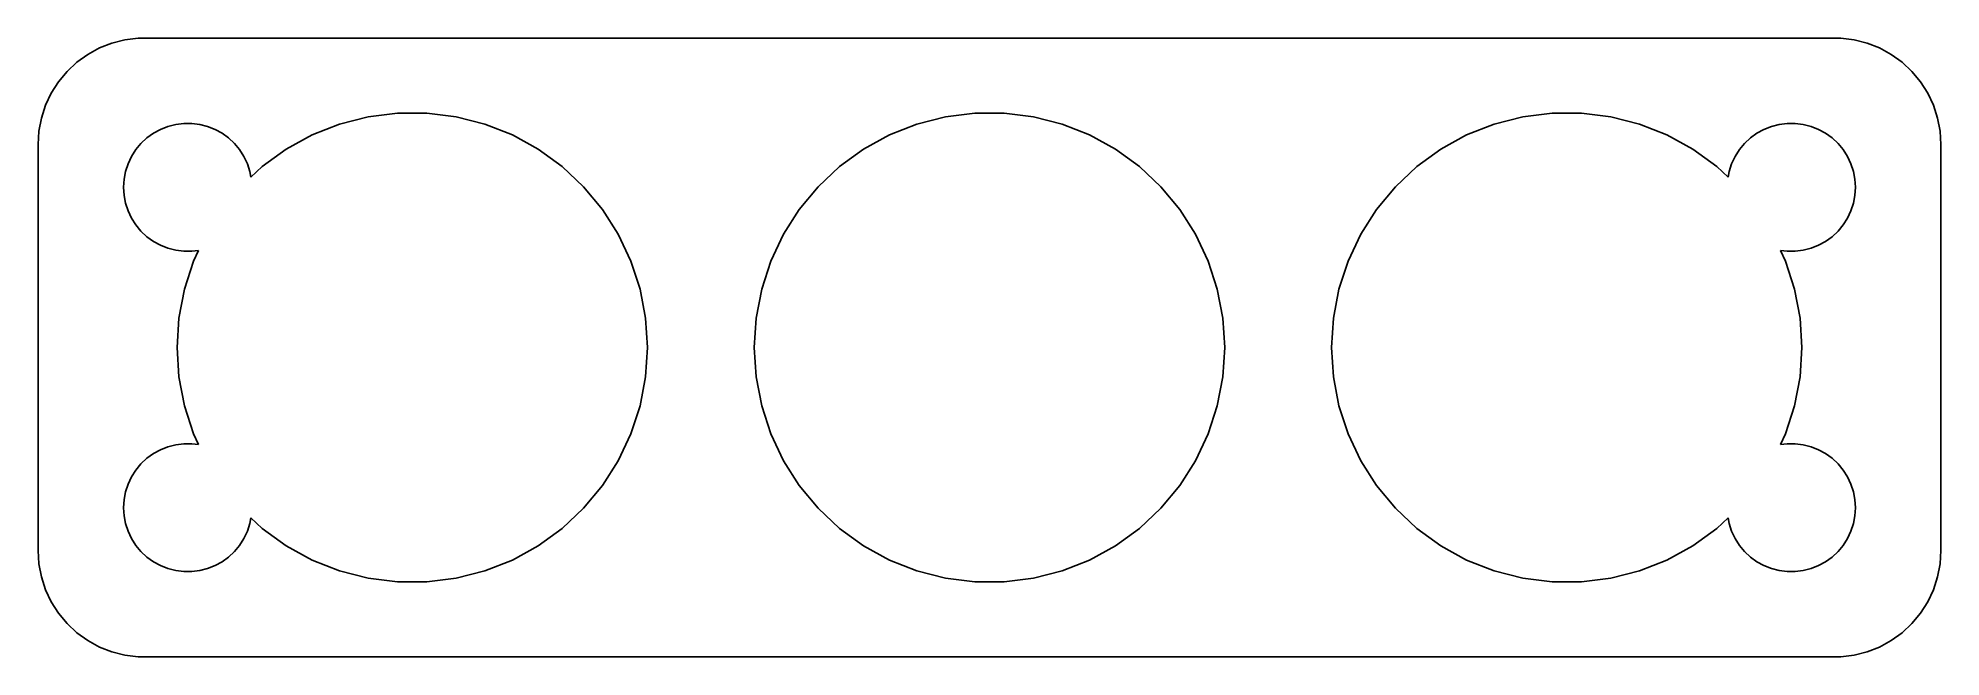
# Model space of a CAD drawing. Header units: metres. Extents: x -44.5 to 44.5, y -14.5 to 14.5.
import ezdxf

# ---------------------------------------------------------------- set-up
doc = ezdxf.new("R2010")
doc.units = ezdxf.units.M

msp = doc.modelspace()

# ---------------------------------------------------------------- linework, layer by layer
for p, q in [((-41.0451, 14.2553), (-41.6289, 14.0241)), ((-40.4369, 14.4114), (-41.0451, 14.2553)), ((-39.8139, 14.4901), (-40.4369, 14.4114)), ((39.8139, 14.4901), (-39.8139, 14.4901)), ((40.4369, 14.4114), (39.8139, 14.4901)), ((41.0451, 14.2553), (40.4369, 14.4114)), ((41.6289, 14.0241), (41.0451, 14.2553)), ((-42.6871, 13.3526), (-43.1448, 12.9227)), ((-42.1791, 13.7216), (-42.6871, 13.3526)), ((-41.6289, 14.0241), (-42.1791, 13.7216)), ((42.1791, 13.7216), (41.6289, 14.0241)), ((42.6871, 13.3526), (42.1791, 13.7216)), ((43.1448, 12.9227), (42.6871, 13.3526)), ((-43.1448, 12.9227), (-43.5451, 12.4389)), ((43.5451, 12.4389), (43.1448, 12.9227)), ((-43.8815, 11.9088), (-44.1489, 11.3406)), ((-43.5451, 12.4389), (-43.8815, 11.9088)), ((43.8815, 11.9088), (43.5451, 12.4389)), ((44.1489, 11.3406), (43.8815, 11.9088)), ((-44.3429, 10.7434), (-44.4606, 10.1267)), ((-44.1489, 11.3406), (-44.3429, 10.7434)), ((-30.3992, 10.4616), (-29.0612, 10.8051)), ((-29.0612, 10.8051), (-27.6907, 10.9783)), ((-27.6907, 10.9783), (-26.3093, 10.9783)), ((-26.3093, 10.9783), (-24.9388, 10.8051)), ((-24.9388, 10.8051), (-23.6008, 10.4616)), ((-3.39919, 10.4616), (-2.06119, 10.8051)), ((-2.06119, 10.8051), (-0.69069, 10.9783)), ((-0.69069, 10.9783), (0.69069, 10.9783)), ((0.69069, 10.9783), (2.06119, 10.8051)), ((2.06119, 10.8051), (3.39919, 10.4616)), ((23.6008, 10.4616), (24.9388, 10.8051)), ((24.9388, 10.8051), (26.3093, 10.9783)), ((26.3093, 10.9783), (27.6907, 10.9783)), ((27.6907, 10.9783), (29.0612, 10.8051)), ((29.0612, 10.8051), (30.3992, 10.4616)), ((44.3429, 10.7434), (44.1489, 11.3406)), ((44.4606, 10.1267), (44.3429, 10.7434)), ((-44.4606, 10.1267), (-44.5, 9.5)), ((-39.6869, 9.55363), (-39.4123, 9.81154)), ((-39.4123, 9.81154), (-39.1075, 10.033)), ((-39.1075, 10.033), (-38.7773, 10.2145)), ((-38.7773, 10.2145), (-38.427, 10.3532)), ((-38.427, 10.3532), (-38.0621, 10.4469)), ((-38.0621, 10.4469), (-37.6884, 10.4941)), ((-37.6884, 10.4941), (-37.3116, 10.4941)), ((-37.3116, 10.4941), (-36.9379, 10.4469)), ((-36.9379, 10.4469), (-36.5729, 10.3532)), ((-36.5729, 10.3532), (-36.2227, 10.2145)), ((-36.2227, 10.2145), (-35.8925, 10.033)), ((-35.8925, 10.033), (-35.5877, 9.81154)), ((-35.5877, 9.81154), (-35.3131, 9.55363)), ((-32.8941, 9.2876), (-31.6836, 9.95309)), ((-31.6836, 9.95309), (-30.3992, 10.4616)), ((-23.6008, 10.4616), (-22.3164, 9.95309)), ((-22.3164, 9.95309), (-21.1059, 9.2876)), ((-5.89409, 9.2876), (-4.68356, 9.95309)), ((-4.68356, 9.95309), (-3.39919, 10.4616)), ((3.39919, 10.4616), (4.68356, 9.95309)), ((4.68356, 9.95309), (5.89409, 9.2876)), ((21.1059, 9.2876), (22.3164, 9.95309)), ((22.3164, 9.95309), (23.6008, 10.4616)), ((30.3992, 10.4616), (31.6836, 9.95309)), ((31.6836, 9.95309), (32.8941, 9.2876)), ((35.3131, 9.55363), (35.5877, 9.81154)), ((35.5877, 9.81154), (35.8925, 10.033)), ((35.8925, 10.033), (36.2227, 10.2145)), ((36.2227, 10.2145), (36.5729, 10.3532)), ((36.5729, 10.3532), (36.9379, 10.4469)), ((36.9379, 10.4469), (37.3116, 10.4941)), ((37.3116, 10.4941), (37.6884, 10.4941)), ((37.6884, 10.4941), (38.0621, 10.4469)), ((38.0621, 10.4469), (38.427, 10.3532)), ((38.427, 10.3532), (38.7773, 10.2145)), ((38.7773, 10.2145), (39.1075, 10.033)), ((39.1075, 10.033), (39.4123, 9.81154)), ((39.4123, 9.81154), (39.6869, 9.55363)), ((44.5, 9.5), (44.4606, 10.1267)), ((-44.5, 9.5), (-44.5, -9.5)), ((-40.2893, 8.60437), (-40.1289, 8.94525)), ((-40.1289, 8.94525), (-39.927, 9.26335)), ((-39.927, 9.26335), (-39.6869, 9.55363)), ((-35.3131, 9.55363), (-35.0729, 9.26335)), ((-35.0729, 9.26335), (-34.8711, 8.94525)), ((-34.8711, 8.94525), (-34.7107, 8.60437)), ((-34.0117, 8.47563), (-32.8941, 9.2876)), ((-21.1059, 9.2876), (-19.9883, 8.47563)), ((-7.01166, 8.47563), (-5.89409, 9.2876)), ((5.89409, 9.2876), (7.01166, 8.47563)), ((19.9883, 8.47563), (21.1059, 9.2876)), ((32.8941, 9.2876), (34.0117, 8.47563)), ((34.7107, 8.60437), (34.8711, 8.94525)), ((34.8711, 8.94525), (35.0729, 9.26335)), ((35.0729, 9.26335), (35.3131, 9.55363)), ((39.6869, 9.55363), (39.927, 9.26335)), ((39.927, 9.26335), (40.1289, 8.94525)), ((40.1289, 8.94525), (40.2893, 8.60437)), ((44.5, -9.5), (44.5, 9.5)), ((-40.4763, 7.87599), (-40.4057, 8.24606)), ((-40.4057, 8.24606), (-40.2893, 8.60437)), ((-34.7107, 8.60437), (-34.5942, 8.24606)), ((-34.5942, 8.24606), (-34.5429, 7.97679)), ((-34.5429, 7.97679), (-34.0117, 8.47563)), ((-19.9883, 8.47563), (-18.9813, 7.53001)), ((-8.01865, 7.53001), (-7.01166, 8.47563)), ((7.01166, 8.47563), (8.01865, 7.53001)), ((18.9813, 7.53001), (19.9883, 8.47563)), ((34.0117, 8.47563), (34.5429, 7.97679)), ((34.5429, 7.97679), (34.5942, 8.24606)), ((34.5942, 8.24606), (34.7107, 8.60437)), ((40.2893, 8.60437), (40.4057, 8.24606)), ((40.4057, 8.24606), (40.4763, 7.87599)), ((-40.5, 7.5), (-40.4763, 7.87599)), ((-40.4763, 7.12399), (-40.5, 7.5)), ((-40.4057, 6.75392), (-40.4763, 7.12399)), ((-18.9813, 7.53001), (-18.1008, 6.46564)), ((-8.89919, 6.46564), (-8.01865, 7.53001)), ((8.01865, 7.53001), (8.89919, 6.46564)), ((18.1008, 6.46564), (18.9813, 7.53001)), ((40.4763, 7.12399), (40.4057, 6.75392)), ((40.4763, 7.87599), (40.5, 7.5)), ((40.5, 7.5), (40.4763, 7.12399)), ((-40.2893, 6.39561), (-40.4057, 6.75392)), ((-40.1289, 6.05473), (-40.2893, 6.39561)), ((-18.1008, 6.46564), (-17.3606, 5.29929)), ((-9.63936, 5.29929), (-8.89919, 6.46564)), ((8.89919, 6.46564), (9.63936, 5.29929)), ((17.3606, 5.29929), (18.1008, 6.46564)), ((40.2893, 6.39561), (40.1289, 6.05473)), ((40.4057, 6.75392), (40.2893, 6.39561)), ((-39.927, 5.73663), (-40.1289, 6.05473)), ((-39.6869, 5.44635), (-39.927, 5.73663)), ((-39.4123, 5.18845), (-39.6869, 5.44635)), ((39.6869, 5.44635), (39.4123, 5.18845)), ((39.927, 5.73663), (39.6869, 5.44635)), ((40.1289, 6.05473), (39.927, 5.73663)), ((-39.1075, 4.96701), (-39.4123, 5.18845)), ((-38.7773, 4.78551), (-39.1075, 4.96701)), ((-38.427, 4.64682), (-38.7773, 4.78551)), ((-38.0621, 4.55313), (-38.427, 4.64682)), ((-37.6884, 4.50591), (-38.0621, 4.55313)), ((-37.3116, 4.50591), (-37.6884, 4.50591)), ((-36.9938, 4.54607), (-37.3116, 4.50591)), ((-37.2275, 4.04936), (-36.9938, 4.54607)), ((-17.3606, 5.29929), (-16.7724, 4.04936)), ((-10.2275, 4.04936), (-9.63936, 5.29929)), ((9.63936, 5.29929), (10.2275, 4.04936)), ((16.7724, 4.04936), (17.3606, 5.29929)), ((37.3116, 4.50591), (36.9938, 4.54607)), ((36.9938, 4.54607), (37.2275, 4.04936)), ((37.6884, 4.50591), (37.3116, 4.50591)), ((38.0621, 4.55313), (37.6884, 4.50591)), ((38.427, 4.64682), (38.0621, 4.55313)), ((38.7773, 4.78551), (38.427, 4.64682)), ((39.1075, 4.96701), (38.7773, 4.78551)), ((39.4123, 5.18845), (39.1075, 4.96701)), ((-37.6544, 2.73558), (-37.2275, 4.04936)), ((-16.7724, 4.04936), (-16.3456, 2.73558)), ((-10.6544, 2.73558), (-10.2275, 4.04936)), ((10.2275, 4.04936), (10.6544, 2.73558)), ((16.3456, 2.73558), (16.7724, 4.04936)), ((37.2275, 4.04936), (37.6544, 2.73558)), ((-37.9133, 1.37866), (-37.6544, 2.73558)), ((-16.3456, 2.73558), (-16.0867, 1.37866)), ((-10.9133, 1.37866), (-10.6544, 2.73558)), ((10.6544, 2.73558), (10.9133, 1.37866)), ((16.0867, 1.37866), (16.3456, 2.73558)), ((37.6544, 2.73558), (37.9133, 1.37866)), ((-38, 0), (-37.9133, 1.37866)), ((-16.0867, 1.37866), (-16, 0)), ((-11, 0), (-10.9133, 1.37866)), ((10.9133, 1.37866), (11, 0)), ((16, 0), (16.0867, 1.37866)), ((37.9133, 1.37866), (38, 0)), ((-37.9133, -1.37866), (-38, 0)), ((-16, 0), (-16.0867, -1.37866)), ((-10.9133, -1.37866), (-11, 0)), ((11, 0), (10.9133, -1.37866)), ((16.0867, -1.37866), (16, 0)), ((38, 0), (37.9133, -1.37866)), ((-37.6544, -2.73558), (-37.9133, -1.37866)), ((-16.0867, -1.37866), (-16.3456, -2.73558)), ((-10.6544, -2.73558), (-10.9133, -1.37866)), ((10.9133, -1.37866), (10.6544, -2.73558)), ((16.3456, -2.73558), (16.0867, -1.37866)), ((37.9133, -1.37866), (37.6544, -2.73558)), ((-37.2275, -4.04936), (-37.6544, -2.73558)), ((-16.3456, -2.73558), (-16.7724, -4.04936)), ((-10.2275, -4.04936), (-10.6544, -2.73558)), ((10.6544, -2.73558), (10.2275, -4.04936)), ((16.7724, -4.04936), (16.3456, -2.73558)), ((37.6544, -2.73558), (37.2275, -4.04936)), ((-36.9938, -4.54607), (-37.2275, -4.04936)), ((-16.7724, -4.04936), (-17.3606, -5.29929)), ((-9.63936, -5.29929), (-10.2275, -4.04936)), ((10.2275, -4.04936), (9.63936, -5.29929)), ((17.3606, -5.29929), (16.7724, -4.04936)), ((37.2275, -4.04936), (36.9938, -4.54607)), ((-39.6869, -5.44635), (-39.4123, -5.18845)), ((-39.4123, -5.18845), (-39.1075, -4.96701)), ((-39.1075, -4.96701), (-38.7773, -4.78551)), ((-38.7773, -4.78551), (-38.427, -4.64682)), ((-38.427, -4.64682), (-38.0621, -4.55313)), ((-38.0621, -4.55313), (-37.6884, -4.50591)), ((-37.6884, -4.50591), (-37.3116, -4.50591)), ((-37.3116, -4.50591), (-36.9938, -4.54607)), ((-17.3606, -5.29929), (-18.1008, -6.46564)), ((-8.89919, -6.46564), (-9.63936, -5.29929)), ((9.63936, -5.29929), (8.89919, -6.46564)), ((18.1008, -6.46564), (17.3606, -5.29929)), ((36.9938, -4.54607), (37.3116, -4.50591)), ((37.3116, -4.50591), (37.6884, -4.50591)), ((37.6884, -4.50591), (38.0621, -4.55313)), ((38.0621, -4.55313), (38.427, -4.64682)), ((38.427, -4.64682), (38.7773, -4.78551)), ((38.7773, -4.78551), (39.1075, -4.96701)), ((39.1075, -4.96701), (39.4123, -5.18845)), ((39.4123, -5.18845), (39.6869, -5.44635)), ((-40.2893, -6.39561), (-40.1289, -6.05473)), ((-40.1289, -6.05473), (-39.927, -5.73663)), ((-39.927, -5.73663), (-39.6869, -5.44635)), ((39.6869, -5.44635), (39.927, -5.73663)), ((39.927, -5.73663), (40.1289, -6.05473)), ((40.1289, -6.05473), (40.2893, -6.39561)), ((-40.4763, -7.12399), (-40.4057, -6.75392)), ((-40.4057, -6.75392), (-40.2893, -6.39561)), ((-18.1008, -6.46564), (-18.9813, -7.53001)), ((-8.01865, -7.53001), (-8.89919, -6.46564)), ((8.89919, -6.46564), (8.01865, -7.53001)), ((18.9813, -7.53001), (18.1008, -6.46564)), ((40.2893, -6.39561), (40.4057, -6.75392)), ((40.4057, -6.75392), (40.4763, -7.12399)), ((-40.5, -7.5), (-40.4763, -7.12399)), ((-40.4763, -7.87599), (-40.5, -7.5)), ((-40.4057, -8.24606), (-40.4763, -7.87599)), ((-34.5429, -7.97679), (-34.5942, -8.24606)), ((-34.0117, -8.47563), (-34.5429, -7.97679)), ((-18.9813, -7.53001), (-19.9883, -8.47563)), ((-7.01166, -8.47563), (-8.01865, -7.53001)), ((8.01865, -7.53001), (7.01166, -8.47563)), ((19.9883, -8.47563), (18.9813, -7.53001)), ((34.5429, -7.97679), (34.0117, -8.47563)), ((34.5942, -8.24606), (34.5429, -7.97679)), ((40.4763, -7.87599), (40.4057, -8.24606)), ((40.4763, -7.12399), (40.5, -7.5)), ((40.5, -7.5), (40.4763, -7.87599)), ((-40.2893, -8.60437), (-40.4057, -8.24606)), ((-40.1289, -8.94525), (-40.2893, -8.60437)), ((-34.7107, -8.60437), (-34.8711, -8.94525)), ((-34.5942, -8.24606), (-34.7107, -8.60437)), ((-32.8941, -9.2876), (-34.0117, -8.47563)), ((-19.9883, -8.47563), (-21.1059, -9.2876)), ((-5.89409, -9.2876), (-7.01166, -8.47563)), ((7.01166, -8.47563), (5.89409, -9.2876)), ((21.1059, -9.2876), (19.9883, -8.47563)), ((34.0117, -8.47563), (32.8941, -9.2876)), ((34.7107, -8.60437), (34.5942, -8.24606)), ((34.8711, -8.94525), (34.7107, -8.60437)), ((40.2893, -8.60437), (40.1289, -8.94525)), ((40.4057, -8.24606), (40.2893, -8.60437)), ((-44.5, -9.5), (-44.4606, -10.1267)), ((-39.927, -9.26335), (-40.1289, -8.94525)), ((-39.6869, -9.55363), (-39.927, -9.26335)), ((-39.4123, -9.81154), (-39.6869, -9.55363)), ((-35.3131, -9.55363), (-35.5877, -9.81154)), ((-35.0729, -9.26335), (-35.3131, -9.55363)), ((-34.8711, -8.94525), (-35.0729, -9.26335)), ((-31.6836, -9.95309), (-32.8941, -9.2876)), ((-21.1059, -9.2876), (-22.3164, -9.95309)), ((-4.68356, -9.95309), (-5.89409, -9.2876)), ((5.89409, -9.2876), (4.68356, -9.95309)), ((22.3164, -9.95309), (21.1059, -9.2876)), ((32.8941, -9.2876), (31.6836, -9.95309)), ((35.0729, -9.26335), (34.8711, -8.94525)), ((35.3131, -9.55363), (35.0729, -9.26335)), ((35.5877, -9.81154), (35.3131, -9.55363)), ((39.6869, -9.55363), (39.4123, -9.81154)), ((39.927, -9.26335), (39.6869, -9.55363)), ((40.1289, -8.94525), (39.927, -9.26335)), ((44.4606, -10.1267), (44.5, -9.5)), ((-44.4606, -10.1267), (-44.3429, -10.7434)), ((-39.1075, -10.033), (-39.4123, -9.81154)), ((-38.7773, -10.2145), (-39.1075, -10.033)), ((-38.427, -10.3532), (-38.7773, -10.2145)), ((-38.0621, -10.4469), (-38.427, -10.3532)), ((-37.6884, -10.4941), (-38.0621, -10.4469)), ((-37.3116, -10.4941), (-37.6884, -10.4941)), ((-36.9379, -10.4469), (-37.3116, -10.4941)), ((-36.5729, -10.3532), (-36.9379, -10.4469)), ((-36.2227, -10.2145), (-36.5729, -10.3532)), ((-35.8925, -10.033), (-36.2227, -10.2145)), ((-35.5877, -9.81154), (-35.8925, -10.033)), ((-30.3992, -10.4616), (-31.6836, -9.95309)), ((-29.0612, -10.8051), (-30.3992, -10.4616)), ((-23.6008, -10.4616), (-24.9388, -10.8051)), ((-22.3164, -9.95309), (-23.6008, -10.4616)), ((-3.39919, -10.4616), (-4.68356, -9.95309)), ((-2.06119, -10.8051), (-3.39919, -10.4616)), ((3.39919, -10.4616), (2.06119, -10.8051)), ((4.68356, -9.95309), (3.39919, -10.4616)), ((23.6008, -10.4616), (22.3164, -9.95309)), ((24.9388, -10.8051), (23.6008, -10.4616)), ((30.3992, -10.4616), (29.0612, -10.8051)), ((31.6836, -9.95309), (30.3992, -10.4616)), ((35.8925, -10.033), (35.5877, -9.81154)), ((36.2227, -10.2145), (35.8925, -10.033)), ((36.5729, -10.3532), (36.2227, -10.2145)), ((36.9379, -10.4469), (36.5729, -10.3532)), ((37.3116, -10.4941), (36.9379, -10.4469)), ((37.6884, -10.4941), (37.3116, -10.4941)), ((38.0621, -10.4469), (37.6884, -10.4941)), ((38.427, -10.3532), (38.0621, -10.4469)), ((38.7773, -10.2145), (38.427, -10.3532)), ((39.1075, -10.033), (38.7773, -10.2145)), ((39.4123, -9.81154), (39.1075, -10.033)), ((44.3429, -10.7434), (44.4606, -10.1267)), ((-44.3429, -10.7434), (-44.1489, -11.3406)), ((-44.1489, -11.3406), (-43.8815, -11.9088)), ((-27.6907, -10.9783), (-29.0612, -10.8051)), ((-26.3093, -10.9783), (-27.6907, -10.9783)), ((-24.9388, -10.8051), (-26.3093, -10.9783)), ((-0.69069, -10.9783), (-2.06119, -10.8051)), ((0.69069, -10.9783), (-0.69069, -10.9783)), ((2.06119, -10.8051), (0.69069, -10.9783)), ((26.3093, -10.9783), (24.9388, -10.8051)), ((27.6907, -10.9783), (26.3093, -10.9783)), ((29.0612, -10.8051), (27.6907, -10.9783)), ((43.8815, -11.9088), (44.1489, -11.3406)), ((44.1489, -11.3406), (44.3429, -10.7434)), ((-43.8815, -11.9088), (-43.5451, -12.4389)), ((-43.5451, -12.4389), (-43.1448, -12.9227)), ((43.1448, -12.9227), (43.5451, -12.4389)), ((43.5451, -12.4389), (43.8815, -11.9088)), ((-43.1448, -12.9227), (-42.6871, -13.3526)), ((42.6871, -13.3526), (43.1448, -12.9227)), ((-42.6871, -13.3526), (-42.1791, -13.7216)), ((-42.1791, -13.7216), (-41.6289, -14.0241)), ((-41.6289, -14.0241), (-41.0451, -14.2553)), ((41.0451, -14.2553), (41.6289, -14.0241)), ((41.6289, -14.0241), (42.1791, -13.7216)), ((42.1791, -13.7216), (42.6871, -13.3526)), ((-41.0451, -14.2553), (-40.4369, -14.4114)), ((-40.4369, -14.4114), (-39.8139, -14.4901)), ((-39.8139, -14.4901), (39.8139, -14.4901)), ((39.8139, -14.4901), (40.4369, -14.4114)), ((40.4369, -14.4114), (41.0451, -14.2553))]:
    msp.add_line(p, q)

doc.saveas('drawing.dxf')
